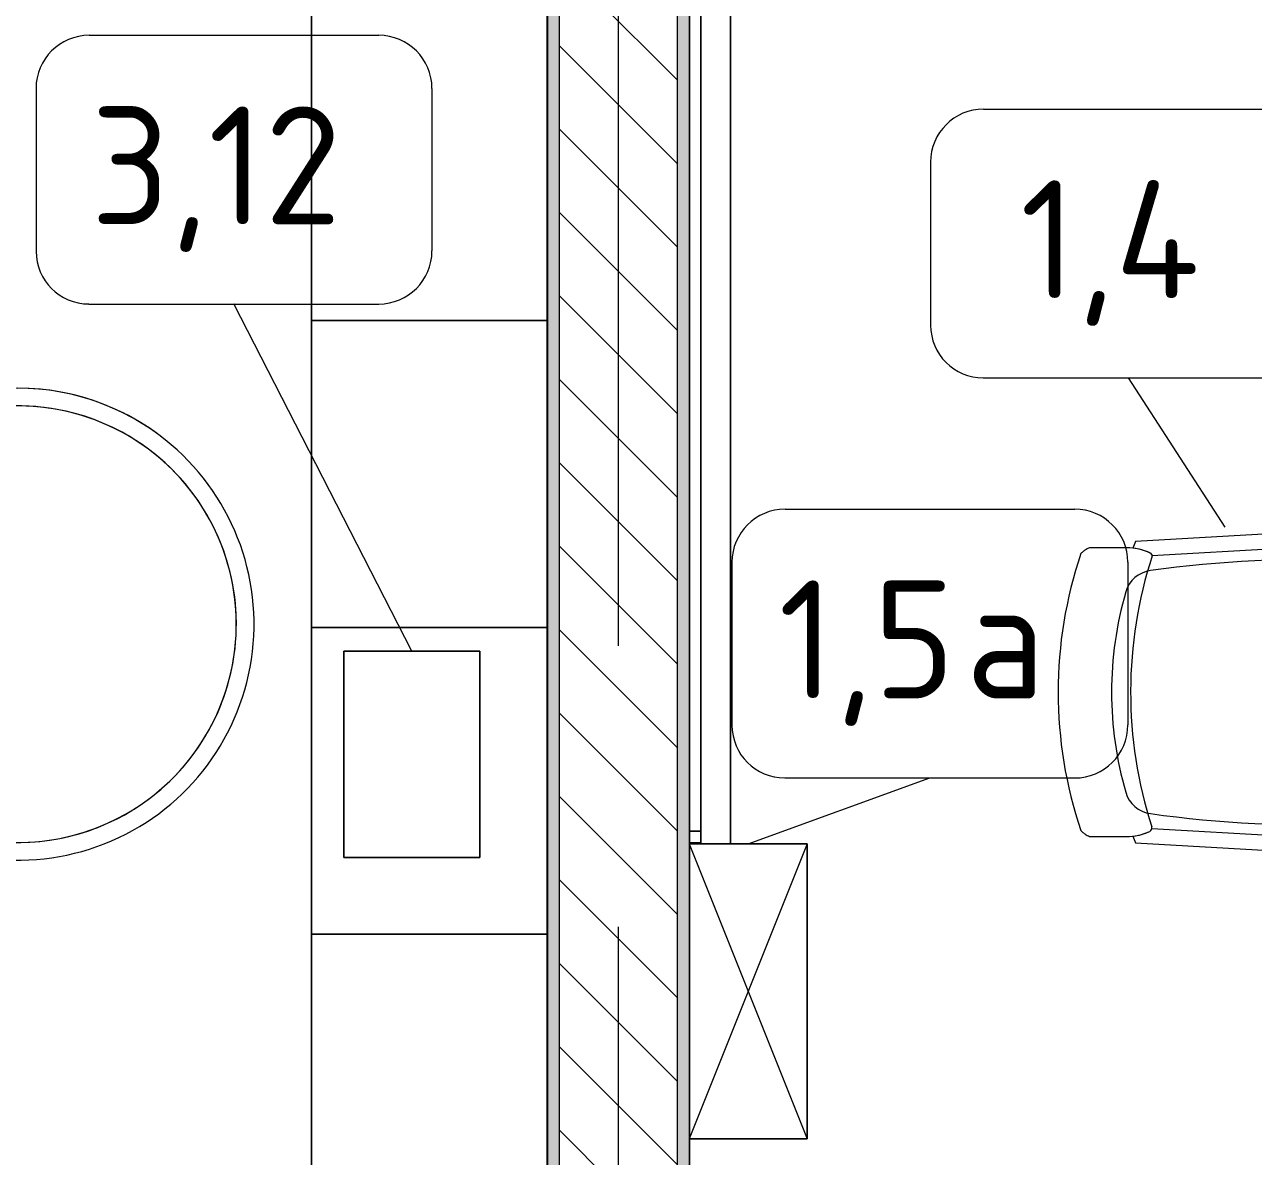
# Model space of a CAD drawing. Header units: millimetres. Extents: x -2766 to 205613, y -8553 to 29000.
# Drawn here: x 11504 to 13586, y 839 to 2758 of the extents above; entities that cross this region are included whole.
import ezdxf

# ---------------------------------------------------------------- set-up
doc = ezdxf.new("R2010")
doc.units = ezdxf.units.MM
doc.linetypes.add('Осевая', pattern=[3175, 635, -476.25, 1587.5, -476.25])
for name, color, linetype, lineweight in [('A-WALL', 7, 'Continuous', 9), ('I-FURN', 7, 'Continuous', 9), ('I-FURN-IDEN', 7, 'Continuous', 9), ('I-WALL', 7, 'Continuous', 9), ('Оси-2', 7, 'Осевая', 9)]:
    doc.layers.add(name, color=color, linetype=linetype, lineweight=lineweight)
for name, color, linetype, lineweight, true_color in [('A-WALL-1', 9, 'Continuous', 9, 0x808080), ('A-WALL-FNSH-1', 9, 'Continuous', 9, 0x808080), ('I-FURN-1', 9, 'Continuous', 9, 0x808080)]:
    doc.layers.add(name, color=color, linetype=linetype, lineweight=lineweight, true_color=true_color)
doc.styles.add('GOST Common', font='GOST_Common.ttf', dxfattribs={"height": 200})
pattern_1 = [(0, (0, 0), (121.92, 30.48), [10.058, -81.382, 10.058, -81.382, -487.68]), (0, (0, 0), (121.92, 30.48), [-182.88, 10.058, -172.822, 10.058, -81.382, -213.36]), (0, (0, 0), (121.92, 30.48), [-457.2, 10.058, -50.902, 10.058, -142.342]), (120, (45.72, 15.24), (-87.356454, 90.34582), [10.058, -81.382, 10.058, -81.382, -487.68]), (120, (45.72, 15.24), (-87.356454, 90.34582), [-182.88, 10.058, -172.822, 10.058, -81.382, -213.36]), (120, (45.72, 15.24), (-87.356454, 90.34582), [-457.2, 10.058, -50.902, 10.058, -142.342]), (240, (60.96, 76.2), (-34.563546, -120.82582), [10.058, -81.382, 10.058, -81.382, -487.68]), (240, (60.96, 76.2), (-34.563546, -120.82582), [-182.88, 10.058, -172.822, 10.058, -81.382, -213.36]), (240, (60.96, 76.2), (-34.563546, -120.82582), [-457.2, 10.058, -50.902, 10.058, -142.342])]

# ---------------------------------------------------------------- blocks, each defined once
blk = doc.blocks.new('ПУФ - 1_53-25461062-План расстановки мебели и оборудования 2 этажа в осях 1-12')
at = {"layer": 'I-FURN-1'}
for radius, start, end in [(400, 360, 180), (400, 0, 180), (370, 360, 180), (370, 74.1176, 180), (370, 31.7647, 74.1176), (370, 0, 31.7647), (400, 180, 360), (400, 180, 190), (370, 180, 307.0588), (370, 180, 264.7059), (370, 307.0588, 360), (370, 338.8235, 360), (400, 190, 360), (370, 307.0588, 338.8235), (370, 264.7059, 307.0588)]:
    blk.add_arc((0, 0), radius, start, end, dxfattribs=at)
blk = doc.blocks.new('Шкаф параметрический - 1_5а-V97-План расстановки мебели и оборудования 2 этажа в осях 1-12')
at = {"layer": 'I-FURN-1'}
for p, q in [((0, 0), (500, 200)), ((0, 200), (500, 0)), ((500, 200), (0, 200)), ((0, 200), (0, 0)), ((0, 69.9), (0, 200)), ((0, 200), (500, 200)), ((500, 0), (500, 200)), ((500, 200), (500, 0)), ((0, 0), (0, 69.9))]:
    blk.add_line(p, q, dxfattribs=at)
blk = doc.blocks.new('Зеркало обычное - Доска-32858920-План расстановки мебели и оборудования 2 этажа в осях 1-12')
at = {"layer": 'I-FURN'}
h = blk.add_hatch(dxfattribs=at)
h.set_pattern_fill('FP_89', color=256, style=0, pattern_type=2)
h.set_pattern_definition([(45, (50, 50), (-199.9995, 0), [141.421, -141.421]), (45, (100, 50), (-199.9995, 0), [70.711, -212.132]), (45, (50, 100), (-199.9995, 0), [70.711, -212.132])])
h.paths.add_polyline_path([(-2005, 40), (2005, 40), (2005, 60), (-2005, 60)])
at = {"layer": 'I-FURN-1'}
for p, q in [((2025, 60), (-2025, 60)), ((-2025, 60), (-2025, 40)), ((-2025, 40), (-2025, 60)), ((2005, 60), (-2005, 60)), ((-2005, 60), (-2005, 40)), ((-2005, 40), (-2005, 60)), ((2005, 60), (-2005, 60)), ((-2005, 40), (-2005, 60)), ((-2005, 40), (-2005, 60)), ((-2025, 40), (2025, 40)), ((-2005, 40), (-2025, 40)), ((-2005, 40), (2005, 40)), ((2005, 40), (-2005, 40)), ((2005, 40), (-2005, 40)), ((-2005, 40), (2005, 40)), ((2005, 40), (-2005, 40))]:
    blk.add_line(p, q, dxfattribs=at)
blk = doc.blocks.new('Chair_1 noor 78578 - 1_4-25422005-План расстановки мебели и оборудования 2 этажа в осях 1-12')
at = {"layer": 'I-FURN-1'}
for p, q in [((-130.5, 405.7), (-130.5, 344.8)), ((359.1, 344.8), (359.1, 405.7)), ((-141.2, 329.7), (-165.1, -92)), ((393.7, -92), (369.8, 329.7)), ((-136.5, -37.1), (-117.3, 302)), ((345.9, 302), (365.1, -37.1)), ((-110.2, 8.6), (-136.5, -37.1)), ((365.1, -37.1), (338.8, 8.6)), ((-139.7, -93.5), (-108.8, -39.9)), ((337.4, -39.9), (368.3, -93.5))]:
    blk.add_line(p, q, dxfattribs=at)
for centre, radius, start, end in [((114.3, -271.9), 732.8, 71.3174, 108.6833), ((114.3, -239.2), 609.6, 73.8265, 106.1735), ((114.3, -279.3), 660.4, 111.7, 112.7563), ((-37.4, 344.8), 93.1, 180, 204.9864), ((-37.4, 344.8), 93.1, 186.4785, 204.9864), ((114.3, -408), 746, 71.9445, 107.8276), ((-41.4, 297.5), 50.8, 106.1735, 171.9659), ((270, 297.5), 50.8, 8.0341, 73.8265), ((266, 344.8), 93.1, 334.477, 360), ((266, 344.8), 93.1, 335.0136, 353.5215), ((114.3, -279.3), 660.4, 67.2437, 68.3), ((-116, 308.2), 6.35, 204.9864, 258.4091), ((-116, 308.2), 6.35, 204.9864, 287.8276), ((1798.9, 37.7), 1909.3, 171.9659, 182.6261), ((-1570.3, 37.7), 1909.3, 357.3739, 8.0341), ((344.3, 307.4), 6.35, 281.4186, 334.477), ((344.6, 308.2), 6.35, 281.5909, 335.0136), ((1798.9, 37.7), 1909.3, 180.8761, 182.3307), ((-1570.3, 37.7), 1909.3, 357.6693, 359.1239), ((-64, -47.7), 44.5, 182.6261, 265.0912), ((292.6, -47.7), 44.4, 275.9396, 357.3739), ((-152.4, -92.7), 12.7, 176.75, 356.75), ((114.8, 2033.8), 2133.6, 265.0912, 274.9044), ((381, -92.7), 12.7, 183.25, 3.25)]:
    blk.add_arc(centre, radius, start, end, dxfattribs=at)
for points in [[(-120.4, 422.3), (-122, 420.8), (-124.7, 417.8), (-127.8, 413.5), (-129.8, 409.4), (-130.4, 406.9), (-130.5, 405.7)], [(359.1, 405.7), (359, 406.9), (358.4, 409.4), (356.4, 413.5), (353.3, 417.8), (350.6, 420.8), (349, 422.3)]]:
    blk.add_open_spline(points, degree=3, dxfattribs=at)
blk = doc.blocks.new('шкаф 1_112 - шкаф 1_112-31117176-План расстановки мебели и оборудования 2 этажа в осях 1-12')
at = {"layer": 'I-FURN-1'}
for p, q in [((-400, 6070), (-400, 0)), ((0, 0), (0, 6070)), ((-400, 2255), (-400, 1735)), ((-400, 1735), (-400, 2255)), ((0, 1735), (0, 2255)), ((0, 2255), (0, 1735)), ((0, 1735), (-400, 1735)), ((-400, 1735), (0, 1735)), ((0, 1735), (-400, 1735)), ((0, 1735), (-400, 1735)), ((-400, 1735), (-400, 1215)), ((-400, 1215), (-400, 1735)), ((-400, 1735), (0, 1735)), ((0, 1215), (0, 1735)), ((0, 1735), (0, 1215)), ((0, 1215), (-400, 1215)), ((0, 1215), (-400, 1215)), ((-400, 1215), (-400, 695)), ((-400, 695), (-400, 1215)), ((-400, 1215), (0, 1215)), ((-400, 1215), (0, 1215)), ((0, 1215), (-400, 1215)), ((0, 695), (0, 1215)), ((0, 1215), (0, 695)), ((0, 695), (-400, 695)), ((-400, 695), (0, 695)), ((0, 695), (-400, 695)), ((0, 695), (-400, 695)), ((-400, 695), (-400, 0)), ((-400, 0), (-400, 695)), ((-400, 695), (0, 695)), ((0, 0), (0, 695)), ((0, 695), (0, 0))]:
    blk.add_line(p, q, dxfattribs=at)
blk = doc.blocks.new('Марка_Мебель - В прямоуг_Balcon_Марка-25523697-План расстановки мебели и оборудования 2 этажа в осях 1-12')
at = {"layer": 'I-FURN-IDEN'}
for p, q in [((-2.455, 2.278), (2.455, 2.278)), ((-3.355, 1.378), (-3.355, -1.384)), ((3.355, 1.378), (3.355, -1.378)), ((-2.461, -2.278), (2.455, -2.278))]:
    blk.add_line(p, q, dxfattribs=at)
for centre, radius, start, end in [((-2.455, 1.378), 0.9, 90, 180), ((2.455, 1.378), 0.9, 0, 90), ((-2.461, -1.384), 0.893, 180, 270), ((2.455, -1.378), 0.9, 270, 0)]:
    blk.add_arc(centre, radius, start, end, dxfattribs=at)

msp = doc.modelspace()

# ---------------------------------------------------------------- hatches: boundary and pattern name
at = {"layer": 'I-WALL'}
h = msp.add_hatch(dxfattribs=at)
h.set_pattern_fill('FP_11', color=256, style=0, pattern_type=2)
h.set_pattern_definition([(135, (0, 0), (-70.7107, -70.7107), [])])
h.paths.add_polyline_path([(12410, 500), (12610, 500), (12610, 7300), (12410, 7300), (12410, 1238.1)])
h = msp.add_hatch(dxfattribs=at)
h.set_pattern_fill('FP_87', color=256, style=0, pattern_type=2)
h.set_pattern_definition(pattern_1)
h.paths.add_polyline_path([(12610, 500), (12630, 500), (12630, 7300), (12610, 7300), (12610, 1238.1)])
h = msp.add_hatch(dxfattribs=at)
h.set_pattern_fill('FP_87', color=256, style=0, pattern_type=2)
h.set_pattern_definition(pattern_1)
h.paths.add_polyline_path([(12390, 500), (12410, 500), (12410, 7070), (12390, 7070), (12390, 520)])

# ---------------------------------------------------------------- linework, layer by layer
at = {"layer": 'A-WALL'}
for p, q in [((12410, 500), (12410, 7300)), ((12630, 7280), (12630, 520)), ((12390, 7050), (12390, 521.2))]:
    msp.add_line(p, q, dxfattribs=at)
at = {"layer": 'A-WALL-1'}
msp.add_line((12610, 500), (12610, 7300), dxfattribs=at)
at = {"layer": 'A-WALL-FNSH-1'}
for p, q in [((12631, 521), (12631, 7279)), ((12389, 7049), (12389, 521.2))]:
    msp.add_line(p, q, dxfattribs=at)
at = {"layer": 'I-FURN-1'}
for p, q in [((12699.9, 1369.5), (12699.9, 5419.5)), ((12699.9, 5419.5), (12699.9, 1369.5)), ((12275, 1696), (12045, 1696)), ((12045, 1696), (12045, 1346)), ((12045, 1346), (12045, 1696)), ((12045, 1696), (12275, 1696)), ((12275, 1346), (12275, 1696)), ((12275, 1696), (12275, 1346)), ((12630, 1369.5), (12699.9, 1369.5)), ((12699.9, 1369.5), (12630, 1369.5)), ((12045, 1346), (12275, 1346)), ((12275, 1346), (12045, 1346))]:
    msp.add_line(p, q, dxfattribs=at)
at = {"layer": 'I-FURN-IDEN'}
for p, q in [((12160, 1696), (11858.6, 2284.4)), ((13538.5, 1905.9), (13374.6, 2159.2)), ((12730, 1369.5), (13038, 1480.9))]:
    msp.add_line(p, q, dxfattribs=at)
at = {"layer": 'Оси-2'}
msp.add_line((12510, 593.7), (12510, 24898.1), dxfattribs=at)

# ---------------------------------------------------------------- block references
at = {"layer": 'I-FURN-1'}
msp.add_blockref('шкаф 1_112 - шкаф 1_112-31117176-План расстановки мебели и оборудования 2 этажа в осях 1-12', (12390, 521.2), dxfattribs=at)
for name, p, rotation in [('Зеркало обычное - Доска-32858920-План расстановки мебели и оборудования 2 этажа в осях 1-12', (12690, 3396), 89.9999999999998), ('ПУФ - 1_53-25461062-План расстановки мебели и оборудования 2 этажа в осях 1-12', (11492.6, 1741.6), 233.3350386201596), ('Chair_1 noor 78578 - 1_4-25422005-План расстановки мебели и оборудования 2 этажа в осях 1-12', (13716.2, 1512.2), 90), ('Шкаф параметрический - 1_5а-V97-План расстановки мебели и оборудования 2 этажа в осях 1-12', (12630, 1369.5), 269.9999999999998)]:
    msp.add_blockref(name, p, dxfattribs=dict(at, rotation=rotation))
at = {"layer": 'I-FURN-IDEN', "xscale": 99.99999999999993, "yscale": 99.99999999999993, "zscale": 99.99999999999993}
for p in [(11858.6, 2512.1), (13374.6, 2386.9), (13038, 1708.7)]:
    msp.add_blockref('Марка_Мебель - В прямоуг_Balcon_Марка-25523697-План расстановки мебели и оборудования 2 этажа в осях 1-12', p, dxfattribs=at)

# ---------------------------------------------------------------- texts
at = {"layer": 'I-FURN-IDEN', "char_height": 200, "attachment_point": 1, "style": 'GOST Common'}
for s, insert, width in [('3,12', (11615.6, 2619.2), 553.164), ('1,4', (13191.1, 2494), 408.861), ('1,5', (12781.5, 1815.8), 384.81), ('\\fGOST Common|b0|i0|c204|p34|;а', (13099, 1815.8), 200.422)]:
    msp.add_mtext(s, dxfattribs=dict(at, insert=insert, width=width))

doc.saveas('drawing.dxf')
